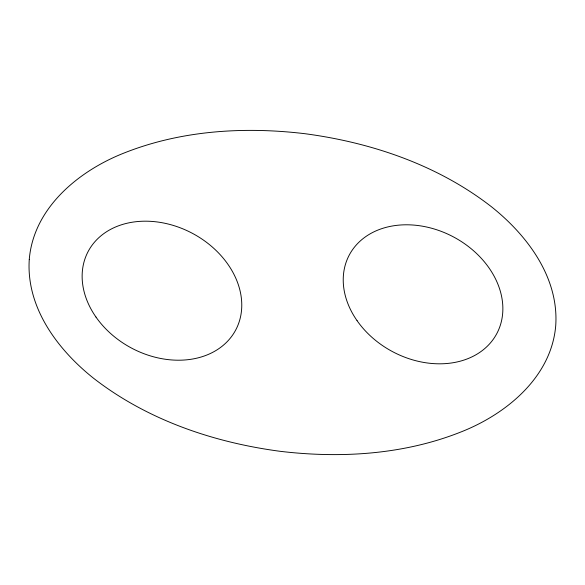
<?xml version="1.0" encoding="UTF-8"?>
<svg xmlns="http://www.w3.org/2000/svg" width="585" height="585" viewBox="0 0 585 585"><rect width="100%" height="100%" fill="white"/><g stroke="black" fill="none" stroke-linecap="round" stroke-linejoin="round"><path stroke-width="0.88" d="M29.265 259.447C26.025 307.505 57.688 349.691 93.52 378.217C147.091 419.884 213.379 442.45 280.127 451.306C342.262 458.72 407.065 454.479 465.287 430.202C508.891 411.855 551.596 375.636 555.735 325.552C558.975 277.495 527.312 235.309 491.48 206.783C437.909 165.116 371.621 142.55 304.873 133.694C242.738 126.28 177.935 130.521 119.713 154.798C76.108 173.145 33.404 209.364 29.265 259.447M95.977 317.063A83.567 64.942 28.1 0 0 233.839 333.216A83.567 64.942 28.1 0 0 156.041 221.817A83.567 64.942 28.1 0 0 95.977 317.063M357.069 320.668A83.567 64.942 28.1 0 0 494.932 336.821A83.567 64.942 28.1 0 0 417.142 225.422A83.567 64.942 28.1 0 0 357.069 320.668"/></g></svg>
